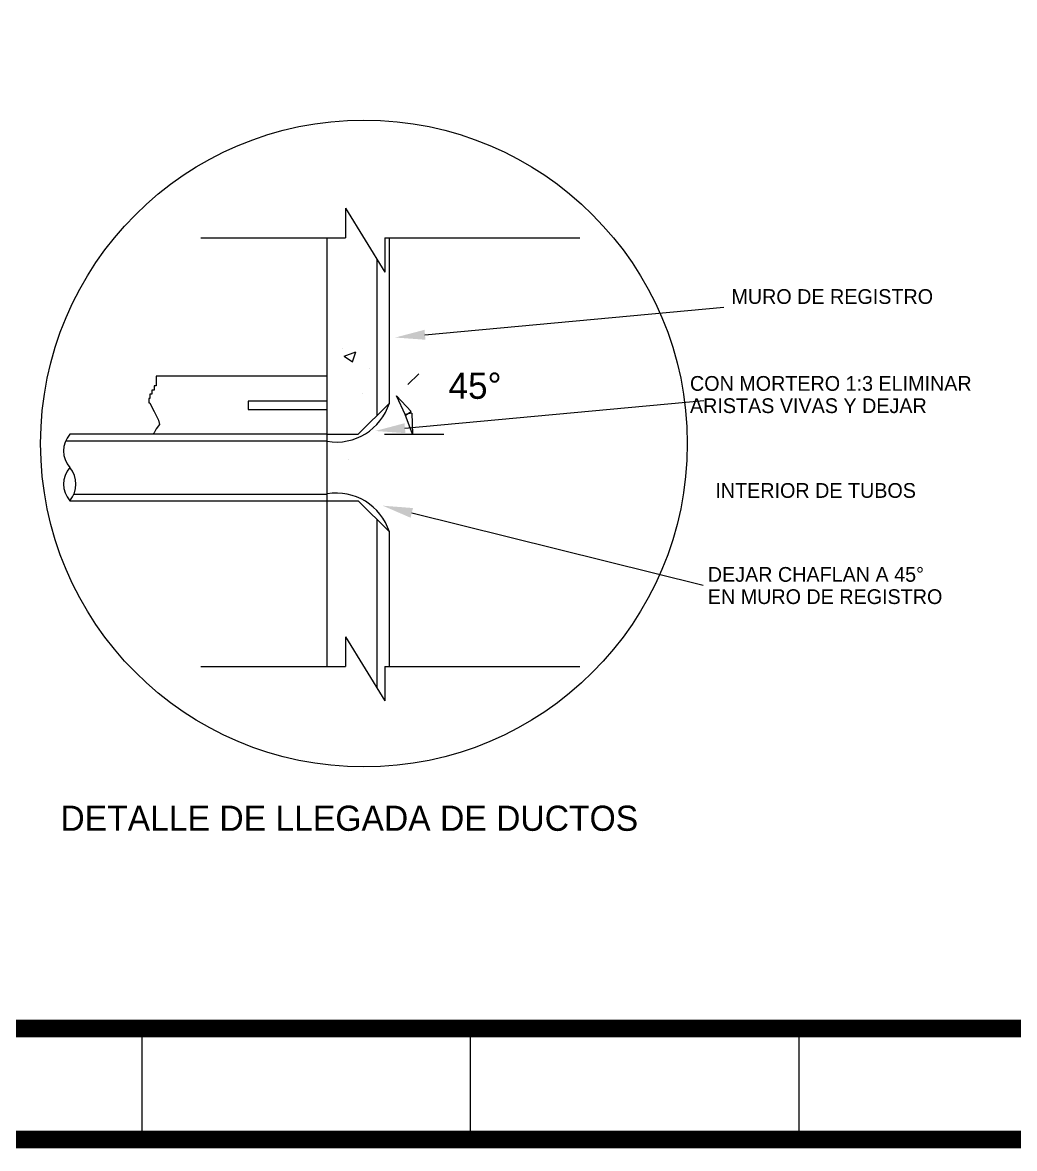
# Model space of a CAD drawing. Header units: centimetres. Extents: x 899 to 5239, y -57 to 4778.
# Drawn here: x 3308 to 3781, y -57 to 480 of the extents above; entities that cross this region are included whole.
import ezdxf
from ezdxf.enums import TextEntityAlignment as Align

# ---------------------------------------------------------------- set-up
doc = ezdxf.new("R2010")
doc.units = ezdxf.units.CM
doc.header["$LTSCALE"] = 10
doc.header["$MEASUREMENT"] = 0
doc.layers.get('0').update_dxf_attribs({"linetype": 'CONTINUOUS'})
for name, color, linetype in [('DIM', 7, 'CONTINUOUS'), ('Ductos', 30, 'CONTINUOUS'), ('IND', 7, 'CONTINUOUS'), ('MARCO', 7, 'CONTINUOUS'), ('REGISTRO', 1, 'CONTINUOUS'), ('TEXTOS', 7, 'CONTINUOUS'), ('VARILLAS', 30, 'CONTINUOUS')]:
    doc.layers.add(name, color=color, linetype=linetype)
doc.styles.add('Zurich', font='')
doc.styles.get('Zurich').set_extended_font_data('Zurich Ex BT')

# ---------------------------------------------------------------- blocks, each defined once
blk = doc.blocks.new('_ClosedBlank')
at = {"color": 0, "linetype": 'ByBlock', "lineweight": -2}
for p, q in [((-1, 0.167), (0, 0)), ((-1, 0.167), (-1, -0.167)), ((0, 0), (-1, -0.167))]:
    blk.add_line(p, q, dxfattribs=at)
blk = doc.blocks.new('Marco-Reg')
at = {"layer": 'MARCO', "linetype": 'Continuous'}
for p, q in [((3365.08, 0.12), (3365.08, -52.82)), ((3521.71, 0.12), (3521.71, -52.82)), ((3678.34, 0.12), (3678.34, -52.82))]:
    blk.add_line(p, q, dxfattribs=at)
at = {"layer": 'MARCO', "linetype": 'Continuous', "const_width": 8.49}
blk.add_lwpolyline([(5234.42, -52.82), (5234.42, 2065.83), (1960.13, 2065.83), (1960.13, -52.82)], close=True, dxfattribs=at)
blk.add_lwpolyline([(4466.9, 0.12), (1960.13, 0.12)], dxfattribs=at)

msp = doc.modelspace()

# ---------------------------------------------------------------- linework, layer by layer
at = {"lineweight": 5}
for p, q in [((3481.024, 377.034), (3481.024, 360.679)), ((3500.115, 330.826), (3642.692, 344.002)), ((3460.754, 324.184), (3460.754, 324.184)), ((3461.622, 320.565), (3467.167, 322.694)), ((3465.562, 317.907), (3467.168, 322.693)), ((3461.622, 320.565), (3465.561, 317.907)), ((3473.85, 314.608), (3473.85, 314.608)), ((3470.314, 302.753), (3470.314, 302.753)), ((3490.566, 286.295), (3633.142, 299.47)), ((3371.922, 286.063), (3370.898, 284.016)), ((3370.898, 284.016), (3370.268, 283.387)), ((3463.791, 271.147), (3463.791, 271.147)), ((3471.591, 251.641), (3471.591, 251.641)), ((3493.799, 245.918), (3632.767, 211.429))]:
    msp.add_line(p, q, dxfattribs=at)
msp.add_circle((3471.024, 278.992), 154.203, dxfattribs=at)
for points in [[(3499.897, 333.192), (3500.334, 328.46), (3485.919, 329.514)], [(3490.347, 288.661), (3490.784, 283.929), (3476.369, 284.983)], [(3494.372, 248.224), (3493.227, 243.612), (3479.962, 249.352)]]:
    msp.add_solid(points, dxfattribs=at)
at = {"layer": 'Ductos', "lineweight": 5}
for p, q in [((3491.995, 307.063), (3497.182, 312.251)), ((3371.922, 306.533), (3370.898, 306.533)), ((3370.898, 306.533), (3370.898, 304.486)), ((3371.922, 311.139), (3371.922, 306.533)), ((3453.467, 311.108), (3371.922, 311.108)), ((3369.874, 302.439), (3368.849, 302.439)), ((3368.849, 302.439), (3368.849, 300.392)), ((3370.898, 304.486), (3369.874, 304.486)), ((3369.874, 304.486), (3369.874, 302.439)), ((3368.849, 300.392), (3368.337, 300.392)), ((3368.337, 300.392), (3368.337, 298.345)), ((3368.337, 298.345), (3368.849, 298.345)), ((3368.849, 298.345), (3369.874, 296.298)), ((3369.874, 296.298), (3370.898, 294.251)), ((3453.467, 299.228), (3415.845, 299.228)), ((3415.845, 299.228), (3415.845, 295.267)), ((3415.845, 295.267), (3453.467, 295.267)), ((3468.318, 283.387), (3483.169, 298.238)), ((3370.898, 294.251), (3372.946, 290.157)), ((3372.946, 290.157), (3373.458, 288.11)), ((3373.458, 288.11), (3371.922, 286.063)), ((3453.467, 280.053), (3328.633, 280.053)), ((3453.467, 283.387), (3330.7, 283.387)), ((3453.467, 283.387), (3468.318, 283.387)), ((3332.658, 254.783), (3453.467, 254.783)), ((3330.7, 251.705), (3453.467, 251.705)), ((3453.467, 251.705), (3468.318, 251.705))]:
    msp.add_line(p, q, dxfattribs=at)
for centre, radius, start, end in [((3457.743, 306.417), 26.709, 260.7874, 342.16708), ((3339.752, 275.466), 12.028, 138.81407, 221.18593), ((3339.752, 259.625), 12.028, 138.81407, 221.18593), ((3321.649, 259.625), 12.028, 318.81407, 41.18593)]:
    msp.add_arc(centre, radius, start, end, dxfattribs=at)
at = {"layer": 'IND', "lineweight": 5}
msp.add_line((3480.8, 283.387), (3509.138, 283.387), dxfattribs=at)
msp.add_arc((3468.318, 283.387), 25.843, 22.27801, 22.72199, dxfattribs=at)
at = {"layer": 'REGISTRO', "lineweight": 5}
for p, q in [((3462.195, 391.252), (3462.195, 377.034)), ((3462.195, 391.252), (3481.024, 360.679)), ((3393.176, 377.034), (3462.195, 377.034)), ((3453.467, 172.623), (3453.467, 377.034)), ((3481.024, 377.034), (3573.903, 377.034)), ((3462.195, 186.841), (3462.195, 172.623)), ((3462.195, 186.841), (3481.024, 156.269)), ((3393.176, 172.623), (3462.195, 172.623)), ((3481.024, 172.623), (3481.024, 156.269)), ((3481.024, 172.623), (3573.903, 172.623))]:
    msp.add_line(p, q, dxfattribs=at)
at = {"layer": 'VARILLAS', "lineweight": 5}
for p, q in [((3483.169, 298.238), (3483.169, 377.034)), ((3477.229, 292.297), (3477.229, 366.842)), ((3468.318, 251.705), (3483.169, 236.854)), ((3477.229, 162.431), (3477.229, 242.794)), ((3483.169, 172.623), (3483.169, 236.854))]:
    msp.add_line(p, q, dxfattribs=at)
msp.add_arc((3457.743, 228.675), 26.709, 17.83292, 99.2126, dxfattribs=at)

# ---------------------------------------------------------------- block references
at = {"layer": 'DIM', "lineweight": 5, "yscale": 9.98505828760608, "zscale": 9.98505828759257}
for p, xscale, rotation in [((3486.592, 301.66), 9.985058287528469, 123.8609939736437), ((3494.161, 283.387), 9.985058287559541, 281.1390060252427)]:
    msp.add_blockref('_ClosedBlank', p, dxfattribs=dict(at, xscale=xscale, rotation=rotation))
at = {"layer": 'TEXTOS'}
msp.add_blockref('Marco-Reg', (0, 0), dxfattribs=at)

# ---------------------------------------------------------------- texts
at = {"lineweight": 5, "style": 'Zurich'}
for s, height, p in [('MURO DE REGISTRO', 7.03536, (3646.242, 349.06)), ('CON MORTERO 1:3 ELIMINAR', 7.03536, (3626.485, 307.639)), ('ARISTAS VIVAS Y DEJAR', 7.03536, (3626.485, 297.031)), ('INTERIOR DE TUBOS', 7.03536, (3638.599, 256.613)), ('DEJAR CHAFLAN A 45°', 7.03536, (3634.995, 216.599)), ('EN MURO DE REGISTRO', 7.03536, (3634.995, 205.992)), ('DETALLE DE LLEGADA DE DUCTOS', 12, (3326.242, 100.357))]:
    msp.add_text(s, height=height, dxfattribs=at).set_placement(p, align=Align.MIDDLE_LEFT)
at = {"layer": 'DIM', "lineweight": 5, "insert": (3523.997, 306.449), "char_height": 12.4813, "attachment_point": 5, "style": 'Zurich'}
msp.add_mtext('\\A1;45°', dxfattribs=at)

doc.saveas('drawing.dxf')
